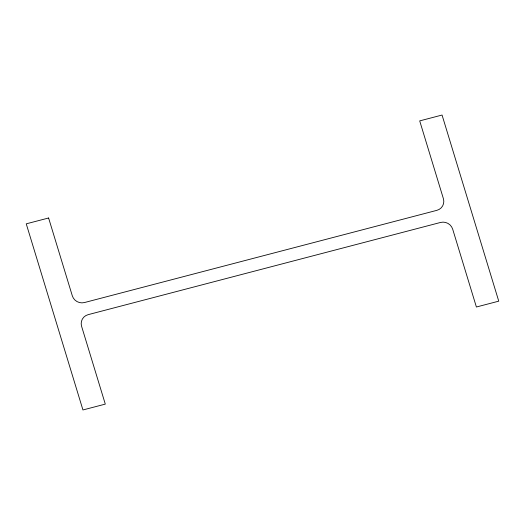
<?xml version="1.0" encoding="UTF-8"?>
<svg xmlns="http://www.w3.org/2000/svg" width="525" height="525" viewBox="0 0 525 525"><rect width="100%" height="100%" fill="white"/><g stroke="black" fill="none" stroke-linecap="round" stroke-linejoin="round"><path stroke-width="0.79" d="M48.602 217.993L26.25 223.84L82.943 409.959L105.295 404.112L81.598 326.307A9.824 9.443 26.1 0 1 88.134 314.659L440.554 222.449A9.824 9.443 26.1 0 1 452.694 229.202L476.398 307.007L498.75 301.16L442.057 115.041L419.705 120.888L443.402 198.693A9.824 9.443 26.1 0 1 436.866 210.341L84.446 302.551A9.824 9.443 26.1 0 1 72.306 295.798L48.602 217.993"/></g></svg>
